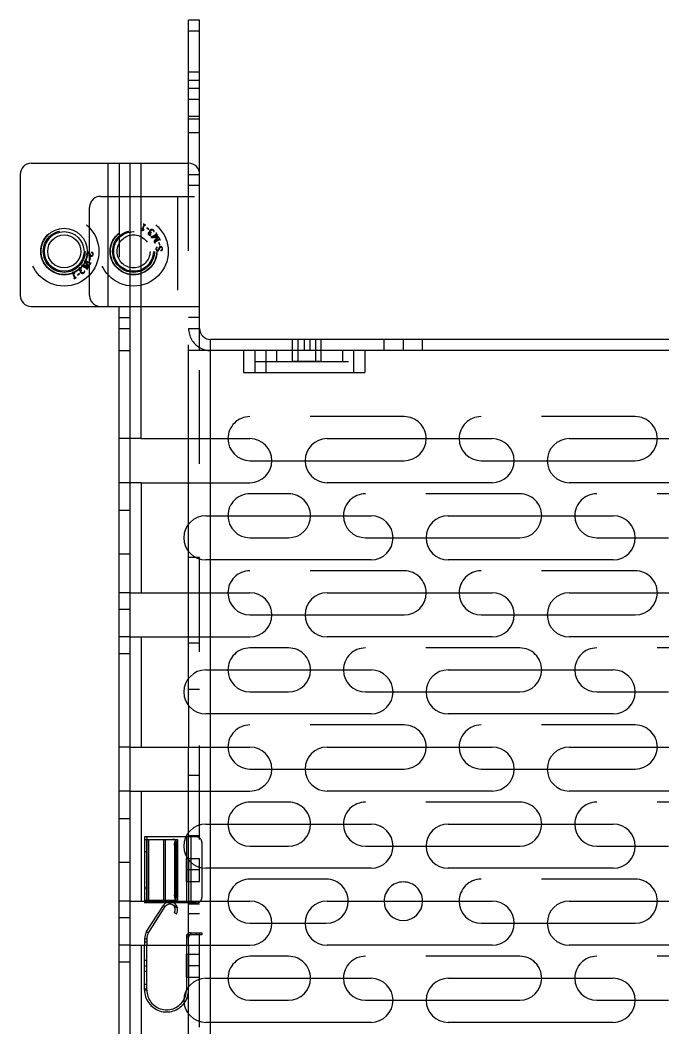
# Model space of a CAD drawing. Header units: millimetres. Extents: x 0 to 8948, y -1340 to 1100.
# Drawn here: x 5218.8 to 5277.2, y 637.1 to 728.6 of the extents above; entities that cross this region are included whole.
import ezdxf

# ---------------------------------------------------------------- set-up
doc = ezdxf.new("R2010")
doc.units = ezdxf.units.MM
doc.header["$LTSCALE"] = 85.25
doc.linetypes.add('HIDDEN', pattern=[0.2, 0.1, -0.1])
doc.layers.get('0').update_dxf_attribs({"linetype": 'CONTINUOUS'})
doc.layers.add('02___PRT_ALL_AXES', color=7, linetype='CONTINUOUS')
doc.layers.add('DEFAULT_2', color=8, linetype='HIDDEN')

msp = doc.modelspace()

# ---------------------------------------------------------------- linework, layer by layer
at = {"color": 7, "linetype": 'Continuous'}
for p, q in [((5234.134, 715.614), (5234.134, 728.614)), ((5235.134, 728.614), (5234.134, 728.614)), ((5235.134, 727.614), (5234.134, 727.614)), ((5227.834, 607.614), (5227.834, 702.614)), ((5227.834, 701.614), (5228.834, 701.614)), ((5227.834, 700.614), (5228.834, 700.614)), ((5236.134, 698.614), (5236.134, 699.614)), ((5227.834, 698.614), (5228.834, 698.614)), ((5250.134, 698.614), (5239.134, 698.614)), ((5234.134, 686.614), (5234.134, 690.614)), ((5236.134, 686.614), (5236.134, 690.614)), ((5239.705, 688.614), (5241.697, 688.614)), ((5244.714, 688.614), (5253.705, 688.614)), ((5260.705, 688.614), (5263.697, 688.614)), ((5266.714, 688.614), (5274.705, 688.614)), ((5236.134, 679.614), (5236.134, 683.614)), ((5234.134, 680.381), (5234.134, 682.847)), ((5239.705, 681.614), (5243.205, 681.614)), ((5250.205, 681.614), (5252.697, 681.614)), ((5255.714, 681.614), (5264.205, 681.614)), ((5271.205, 681.614), (5274.697, 681.614)), ((5234.134, 672.614), (5234.134, 676.614)), ((5236.134, 672.614), (5236.134, 676.614)), ((5239.705, 674.614), (5241.697, 674.614)), ((5244.714, 674.614), (5253.705, 674.614)), ((5260.705, 674.614), (5263.697, 674.614)), ((5266.714, 674.614), (5274.705, 674.614)), ((5236.134, 665.614), (5236.134, 669.614)), ((5234.134, 666.381), (5234.134, 668.847)), ((5239.705, 667.614), (5243.205, 667.614)), ((5250.205, 667.614), (5252.697, 667.614)), ((5255.714, 667.614), (5264.205, 667.614)), ((5271.205, 667.614), (5274.697, 667.614)), ((5234.134, 658.614), (5234.134, 662.614)), ((5236.134, 658.614), (5236.134, 662.614)), ((5239.705, 660.614), (5241.697, 660.614)), ((5244.714, 660.614), (5253.705, 660.614)), ((5260.705, 660.614), (5263.697, 660.614)), ((5266.714, 660.614), (5274.705, 660.614)), ((5236.134, 651.614), (5236.134, 655.614)), ((5234.134, 652.381), (5234.134, 654.847)), ((5239.705, 653.614), (5243.205, 653.614)), ((5250.205, 653.614), (5252.697, 653.614)), ((5255.714, 653.614), (5264.205, 653.614)), ((5271.205, 653.614), (5274.697, 653.614)), ((5230.492, 645.742), (5232.013, 648.123)), ((5231.845, 648.231), (5232.013, 648.123)), ((5232.704, 648.276), (5233.117, 648.012)), ((5234.134, 644.614), (5234.134, 648.614)), ((5236.134, 644.614), (5236.134, 648.614)), ((5232.856, 647.585), (5233.024, 647.477)), ((5239.705, 646.614), (5241.697, 646.614)), ((5244.714, 646.614), (5246.634, 646.614)), ((5260.705, 646.614), (5263.697, 646.614)), ((5266.714, 646.614), (5274.705, 646.614)), ((5230.134, 645.204), (5230.334, 645.204)), ((5230.323, 645.85), (5230.492, 645.742)), ((5230.334, 645.204), (5230.334, 644.614)), ((5233.934, 645.354), (5233.934, 644.614)), ((5234.134, 645.354), (5233.934, 645.354)), ((5236.134, 637.614), (5236.134, 641.614)), ((5234.134, 640.554), (5233.945, 640.554)), ((5234.134, 638.381), (5234.134, 640.847)), ((5239.705, 639.614), (5243.205, 639.614)), ((5250.205, 639.614), (5252.697, 639.614)), ((5255.714, 639.614), (5264.205, 639.614)), ((5271.205, 639.614), (5274.697, 639.614))]:
    msp.add_line(p, q, dxfattribs=at)
at = {"color": 3, "linetype": 'Continuous'}
for p, q in [((5235.134, 698.614), (5235.134, 728.614)), ((5219.834, 715.614), (5234.134, 715.614)), ((5226.834, 702.614), (5226.834, 715.614)), ((5228.834, 474.614), (5228.834, 715.614)), ((5229.834, 690.614), (5229.834, 715.614)), ((5218.834, 714.614), (5218.834, 703.614)), ((5219.834, 702.614), (5228.834, 702.614)), ((5301.134, 699.614), (5236.134, 699.614)), ((5239.134, 698.614), (5235.134, 698.614)), ((5239.134, 698.614), (5239.134, 696.614)), ((5240.134, 698.614), (5240.134, 696.614)), ((5249.134, 696.614), (5249.134, 698.614)), ((5250.134, 698.614), (5250.134, 696.614)), ((5301.134, 698.614), (5250.134, 698.614)), ((5239.134, 696.614), (5250.134, 696.614)), ((5229.834, 690.614), (5228.834, 690.614)), ((5246.705, 690.614), (5261.705, 690.614)), ((5268.705, 690.614), (5283.705, 690.614)), ((5229.834, 686.614), (5228.834, 686.614)), ((5229.834, 686.614), (5229.834, 676.614)), ((5261.705, 686.614), (5246.705, 686.614)), ((5283.705, 686.614), (5268.705, 686.614)), ((5235.705, 683.614), (5250.705, 683.614)), ((5257.705, 683.614), (5272.705, 683.614)), ((5250.705, 679.614), (5235.705, 679.614)), ((5272.705, 679.614), (5257.705, 679.614)), ((5228.834, 676.614), (5239.705, 676.614)), ((5246.705, 676.614), (5261.705, 676.614)), ((5268.705, 676.614), (5283.705, 676.614)), ((5228.834, 672.614), (5239.705, 672.614)), ((5229.834, 672.614), (5229.834, 662.614)), ((5261.705, 672.614), (5246.705, 672.614)), ((5283.705, 672.614), (5268.705, 672.614)), ((5235.705, 669.614), (5250.705, 669.614)), ((5257.705, 669.614), (5272.705, 669.614)), ((5250.705, 665.614), (5235.705, 665.614)), ((5272.705, 665.614), (5257.705, 665.614)), ((5228.834, 662.614), (5239.705, 662.614)), ((5246.705, 662.614), (5261.705, 662.614)), ((5268.705, 662.614), (5283.705, 662.614)), ((5228.834, 658.614), (5239.705, 658.614)), ((5229.834, 658.614), (5229.834, 648.614)), ((5261.705, 658.614), (5246.705, 658.614)), ((5283.705, 658.614), (5268.705, 658.614)), ((5235.705, 655.614), (5250.705, 655.614)), ((5257.705, 655.614), (5272.705, 655.614)), ((5234.134, 654.454), (5233.895, 654.454)), ((5250.705, 651.614), (5235.705, 651.614)), ((5272.705, 651.614), (5257.705, 651.614)), ((5228.834, 648.614), (5239.705, 648.614)), ((5230.134, 648.614), (5230.134, 648.454)), ((5234.134, 648.454), (5230.134, 648.454)), ((5230.323, 645.85), (5231.845, 648.231)), ((5246.705, 648.614), (5261.705, 648.614)), ((5268.705, 648.614), (5283.705, 648.614)), ((5230.134, 645.204), (5230.134, 644.614)), ((5228.834, 644.614), (5239.705, 644.614)), ((5229.834, 644.614), (5229.834, 634.614)), ((5261.705, 644.614), (5246.705, 644.614)), ((5283.705, 644.614), (5268.705, 644.614)), ((5235.705, 641.614), (5250.705, 641.614)), ((5257.705, 641.614), (5272.705, 641.614)), ((5250.705, 637.614), (5235.705, 637.614)), ((5272.705, 637.614), (5257.705, 637.614))]:
    msp.add_line(p, q, dxfattribs=at)
at = {"color": 7, "linetype": 'Continuous'}
for radius in [1.8, 1.5]:
    msp.add_circle((5222.834, 707.614), radius, dxfattribs=at)
at = {"color": 3, "linetype": 'Continuous'}
for centre, radius, start, end in [((5219.834, 714.614), 1, 90, 180), ((5234.134, 714.614), 1, 0, 90), ((5219.834, 703.614), 1, 180, 270), ((5236.134, 700.614), 1, 180, 270), ((5246.705, 688.614), 2, 90, 270), ((5261.705, 688.614), 2, 270, 90), ((5268.705, 688.614), 2, 90, 270), ((5235.705, 681.614), 2, 90, 270), ((5250.705, 681.614), 2, 270, 90), ((5257.705, 681.614), 2, 90, 270), ((5272.705, 681.614), 2, 270, 90), ((5239.705, 674.614), 2, 270, 90), ((5246.705, 674.614), 2, 90, 270), ((5261.705, 674.614), 2, 270, 90), ((5268.705, 674.614), 2, 90, 270), ((5235.705, 667.614), 2, 90, 270), ((5250.705, 667.614), 2, 270, 90), ((5257.705, 667.614), 2, 90, 270), ((5272.705, 667.614), 2, 270, 90), ((5239.705, 660.614), 2, 270, 90), ((5246.705, 660.614), 2, 90, 270), ((5261.705, 660.614), 2, 270, 90), ((5268.705, 660.614), 2, 90, 270), ((5235.705, 653.614), 2, 90, 270), ((5250.705, 653.614), 2, 270, 90), ((5257.705, 653.614), 2, 90, 270), ((5272.705, 653.614), 2, 270, 90), ((5232.434, 647.854), 0.7, 120.5615, 147.42764), ((5232.434, 647.854), 0.7, 327.42764, 59.19563), ((5239.705, 646.614), 2, 270, 90), ((5246.705, 646.614), 2, 90, 270), ((5261.705, 646.614), 2, 270, 90), ((5268.705, 646.614), 2, 90, 270), ((5231.334, 645.204), 1.2, 147.42764, 180), ((5235.705, 639.614), 2, 90, 270), ((5250.705, 639.614), 2, 270, 90), ((5257.705, 639.614), 2, 90, 270), ((5272.705, 639.614), 2, 270, 90), ((5232.134, 640.554), 2, 323.04864, 0)]:
    msp.add_arc(centre, radius, start, end, dxfattribs=at)
at = {"color": 7, "linetype": 'Continuous'}
for centre, radius, start, end in [((5236.134, 700.614), 2, 240, 270), ((5239.705, 690.614), 2, 180, 270), ((5253.705, 690.614), 2, 270, 0), ((5260.705, 690.614), 2, 180, 270), ((5274.705, 690.614), 2, 270, 0), ((5239.705, 683.614), 2, 180, 270), ((5243.205, 683.614), 2, 270, 0), ((5250.205, 683.614), 2, 180, 270), ((5264.205, 683.614), 2, 270, 0), ((5271.205, 683.614), 2, 180, 270), ((5239.705, 676.614), 2, 180, 270), ((5253.705, 676.614), 2, 270, 0), ((5260.705, 676.614), 2, 180, 270), ((5274.705, 676.614), 2, 270, 0), ((5239.705, 669.614), 2, 180, 270), ((5243.205, 669.614), 2, 270, 0), ((5250.205, 669.614), 2, 180, 270), ((5264.205, 669.614), 2, 270, 0), ((5271.205, 669.614), 2, 180, 270), ((5239.705, 662.614), 2, 180, 270), ((5253.705, 662.614), 2, 270, 0), ((5260.705, 662.614), 2, 180, 270), ((5274.705, 662.614), 2, 270, 0), ((5239.705, 655.614), 2, 180, 270), ((5243.205, 655.614), 2, 270, 0), ((5250.205, 655.614), 2, 180, 270), ((5264.205, 655.614), 2, 270, 0), ((5271.205, 655.614), 2, 180, 270), ((5232.434, 647.854), 0.5, 327.42764, 147.42764), ((5239.705, 648.614), 2, 180, 270), ((5246.634, 648.614), 2, 270, 0), ((5260.705, 648.614), 2, 180, 270), ((5274.705, 648.614), 2, 270, 0), ((5231.334, 645.204), 1, 147.42764, 180), ((5234.334, 645.354), 0.4, 120.35556, 180), ((5239.705, 641.614), 2, 180, 270), ((5243.205, 641.614), 2, 270, 0), ((5250.205, 641.614), 2, 180, 270), ((5264.205, 641.614), 2, 270, 0), ((5271.205, 641.614), 2, 180, 270), ((5232.134, 640.554), 1.8, 331.54007, 359.36156)]:
    msp.add_arc(centre, radius, start, end, dxfattribs=at)
at = {"layer": '02___PRT_ALL_AXES', "color": 8, "linetype": 'HIDDEN'}
for p, q in [((5234.134, 719.664), (5234.134, 723.164)), ((5234.134, 723.164), (5235.134, 723.164)), ((5235.134, 719.664), (5235.134, 723.164)), ((5235.134, 721.414), (5234.134, 721.414)), ((5234.134, 719.902), (5235.134, 719.902)), ((5234.134, 719.664), (5235.134, 719.664)), ((5234.134, 718.402), (5235.134, 718.402)), ((5243.584, 697.614), (5243.584, 699.614)), ((5246.184, 699.614), (5243.585, 699.614)), ((5244.084, 697.614), (5244.084, 699.614)), ((5244.634, 699.614), (5244.634, 698.614)), ((5245.134, 699.614), (5245.134, 698.614)), ((5245.684, 697.614), (5245.684, 699.614)), ((5246.184, 697.614), (5246.184, 699.614)), ((5251.884, 698.614), (5251.884, 699.614)), ((5255.384, 699.614), (5251.885, 699.614)), ((5253.634, 699.614), (5253.634, 698.614)), ((5255.384, 698.614), (5255.384, 699.614)), ((5246.184, 698.614), (5243.584, 698.614)), ((5255.384, 698.614), (5251.885, 698.614)), ((5246.184, 697.614), (5243.584, 697.614)), ((5228.834, 690.614), (5227.834, 690.614)), ((5228.834, 686.614), (5227.834, 686.614)), ((5227.834, 671.114), (5227.834, 684.114)), ((5227.834, 684.114), (5228.834, 684.114)), ((5228.834, 671.114), (5228.834, 684.114)), ((5228.834, 680.114), (5227.834, 680.114)), ((5228.834, 675.114), (5227.834, 675.114)), ((5227.834, 671.114), (5228.834, 671.114)), ((5227.834, 643.114), (5227.834, 656.114)), ((5227.834, 656.114), (5228.834, 656.114)), ((5228.834, 643.114), (5228.834, 656.114)), ((5233.934, 650.404), (5233.934, 652.504)), ((5233.934, 652.504), (5235.134, 652.504)), ((5234.134, 650.404), (5234.134, 652.504)), ((5235.134, 650.404), (5235.134, 652.504)), ((5228.834, 652.114), (5227.834, 652.114)), ((5235.134, 651.454), (5233.934, 651.454)), ((5233.934, 650.404), (5235.134, 650.404)), ((5228.834, 647.114), (5227.834, 647.114)), ((5233.934, 641.704), (5233.934, 643.804)), ((5233.934, 643.804), (5235.134, 643.804)), ((5234.134, 641.704), (5234.134, 643.804)), ((5235.134, 641.704), (5235.134, 643.804)), ((5227.834, 643.114), (5228.834, 643.114)), ((5235.134, 642.754), (5234.134, 642.754)), ((5233.934, 641.704), (5235.134, 641.704))]:
    msp.add_line(p, q, dxfattribs=at)
at = {"layer": '02___PRT_ALL_AXES', "color": 3, "linetype": 'Continuous'}
for p, q in [((5229.834, 690.614), (5239.705, 690.614)), ((5229.834, 686.614), (5239.705, 686.614))]:
    msp.add_line(p, q, dxfattribs=at)
msp.add_circle((5222.834, 707.614), 2.1, dxfattribs=at)
at = {"layer": '02___PRT_ALL_AXES', "color": 8, "linetype": 'HIDDEN'}
msp.add_circle((5229.134, 707.614), 2.1, dxfattribs=at)
at = {"layer": '02___PRT_ALL_AXES', "color": 3, "linetype": 'Continuous'}
msp.add_arc((5239.705, 688.614), 2, 270, 90, dxfattribs=at)
at = {"layer": '02___PRT_ALL_AXES', "color": 8, "linetype": 'HIDDEN'}
msp.add_arc((5253.634, 648.614), 1.75, 0, 180, dxfattribs=at)
at = {"layer": '02___PRT_ALL_AXES', "color": 7, "linetype": 'Continuous'}
msp.add_arc((5253.634, 648.614), 1.75, 180, 0, dxfattribs=at)
at = {"layer": 'DEFAULT_2', "color": 8, "linetype": 'HIDDEN'}
for p, q in [((5235.134, 723.902), (5234.134, 723.902)), ((5235.134, 722.402), (5234.134, 722.402)), ((5227.834, 715.614), (5227.834, 702.614)), ((5234.134, 690.614), (5234.134, 715.614)), ((5234.134, 714.614), (5235.134, 714.614)), ((5235.134, 713.614), (5234.134, 713.614)), ((5226.134, 712.614), (5235.134, 712.614)), ((5233.134, 712.614), (5233.134, 702.614)), ((5225.134, 703.614), (5225.134, 711.614)), ((5230.025, 710.09), (5230.019, 710.076)), ((5230.019, 710.076), (5230.055, 710.054)), ((5230.071, 710.008), (5229.87, 709.526)), ((5229.87, 709.526), (5229.898, 709.514)), ((5229.954, 709.57), (5230.126, 709.985)), ((5230.081, 709.593), (5229.954, 709.57)), ((5230.086, 709.572), (5230.081, 709.593)), ((5230.169, 710.005), (5230.216, 709.995)), ((5230.216, 709.995), (5230.221, 710.008)), ((5230.353, 709.761), (5230.333, 709.728)), ((5230.333, 709.728), (5230.515, 709.614)), ((5230.536, 709.647), (5230.353, 709.761)), ((5230.515, 709.614), (5230.536, 709.647)), ((5230.699, 709.127), (5230.693, 709.145)), ((5230.746, 709.304), (5230.751, 709.323)), ((5231.177, 709.158), (5230.824, 708.945)), ((5230.981, 709.414), (5230.999, 709.42)), ((5231.193, 709.289), (5231.181, 709.281)), ((5231.181, 709.281), (5231.207, 709.207)), ((5230.715, 709), (5230.702, 708.992)), ((5230.754, 708.957), (5230.715, 709)), ((5230.791, 708.846), (5231.272, 708.921)), ((5230.855, 708.883), (5231.219, 709.102)), ((5231.392, 708.968), (5230.855, 708.883)), ((5231.272, 708.921), (5230.99, 708.515)), ((5231.052, 708.481), (5231.392, 708.968)), ((5231.454, 708.723), (5231.052, 708.481)), ((5231.056, 708.453), (5231.467, 708.7)), ((5231.09, 708.377), (5231.056, 708.453)), ((5231.078, 708.369), (5231.09, 708.377)), ((5231.278, 709.1), (5231.315, 709.059)), ((5231.315, 709.059), (5231.327, 709.066)), ((5231.469, 708.416), (5231.432, 708.405)), ((5231.432, 708.405), (5231.494, 708.198)), ((5231.456, 708.854), (5231.443, 708.846)), ((5231.443, 708.846), (5231.478, 708.77)), ((5231.532, 708.21), (5231.469, 708.416)), ((5231.531, 708.683), (5231.565, 708.644)), ((5231.565, 708.644), (5231.577, 708.652)), ((5225.3, 707.523), (5225.299, 707.51)), ((5225.436, 707.518), (5225.3, 707.523)), ((5231.299, 707.984), (5231.195, 707.977)), ((5231.299, 707.984), (5231.3, 707.973)), ((5231.494, 708.198), (5231.532, 708.21)), ((5231.6, 707.706), (5231.599, 707.718)), ((5231.6, 707.706), (5231.736, 707.71)), ((5224.972, 706.307), (5224.491, 706.383)), ((5224.69, 706.713), (5224.972, 706.307)), ((5225.092, 706.26), (5224.752, 706.748)), ((5224.752, 706.748), (5225.154, 706.505)), ((5224.756, 706.776), (5224.79, 706.852)), ((5225.167, 706.528), (5224.756, 706.776)), ((5224.79, 706.852), (5224.778, 706.859)), ((5224.895, 707.251), (5224.999, 707.244)), ((5224.999, 707.244), (5225, 707.256)), ((5225.194, 707.03), (5225.132, 706.824)), ((5225.132, 706.824), (5225.169, 706.812)), ((5225.178, 706.459), (5225.143, 706.382)), ((5225.143, 706.382), (5225.156, 706.375)), ((5225.169, 706.812), (5225.232, 707.018)), ((5225.232, 707.018), (5225.194, 707.03)), ((5225.265, 706.584), (5225.231, 706.546)), ((5225.277, 706.576), (5225.265, 706.584)), ((5223.598, 705.714), (5223.57, 705.703)), ((5223.57, 705.703), (5223.771, 705.221)), ((5223.826, 705.244), (5223.654, 705.658)), ((5223.654, 705.658), (5223.781, 705.635)), ((5223.781, 705.635), (5223.786, 705.656)), ((5224.215, 705.614), (5224.033, 705.5)), ((5224.033, 705.5), (5224.053, 705.467)), ((5224.053, 705.467), (5224.236, 705.581)), ((5224.236, 705.581), (5224.215, 705.614)), ((5224.393, 706.083), (5224.399, 706.101)), ((5224.402, 706.236), (5224.415, 706.229)), ((5224.415, 706.229), (5224.454, 706.271)), ((5224.451, 705.905), (5224.446, 705.925)), ((5224.524, 706.283), (5224.877, 706.07)), ((5224.919, 706.127), (5224.555, 706.346)), ((5224.555, 706.346), (5225.092, 706.26)), ((5224.699, 705.808), (5224.681, 705.815)), ((5224.907, 706.021), (5224.881, 705.947)), ((5224.881, 705.947), (5224.893, 705.939)), ((5225.015, 706.17), (5224.978, 706.129)), ((5225.027, 706.162), (5225.015, 706.17)), ((5223.755, 705.175), (5223.719, 705.152)), ((5223.719, 705.152), (5223.725, 705.139)), ((5223.916, 705.234), (5223.869, 705.223)), ((5223.921, 705.22), (5223.916, 705.234)), ((5228.834, 702.614), (5235.134, 702.614)), ((5235.134, 701.614), (5234.134, 701.614)), ((5234.134, 700.614), (5235.134, 700.614)), ((5235.134, 698.614), (5234.134, 698.614)), ((5235.134, 534.864), (5235.134, 698.614)), ((5236.134, 690.614), (5236.134, 698.614)), ((5241.134, 698.614), (5241.134, 696.614)), ((5242.134, 697.614), (5242.134, 698.614)), ((5248.134, 697.614), (5248.134, 698.614)), ((5240.134, 697.614), (5249.134, 697.614)), ((5253.705, 692.614), (5239.705, 692.614)), ((5274.705, 692.614), (5260.705, 692.614)), ((5241.697, 688.614), (5244.714, 688.614)), ((5263.697, 688.614), (5266.714, 688.614)), ((5228.834, 686.614), (5227.834, 686.614)), ((5234.134, 682.847), (5234.134, 686.614)), ((5236.134, 683.614), (5236.134, 686.614)), ((5243.205, 685.614), (5239.705, 685.614)), ((5264.205, 685.614), (5250.205, 685.614)), ((5285.205, 685.614), (5271.205, 685.614)), ((5252.697, 681.614), (5255.714, 681.614)), ((5274.697, 681.614), (5277.714, 681.614)), ((5234.134, 676.614), (5234.134, 680.381)), ((5235.134, 679.834), (5234.134, 679.834)), ((5236.134, 676.614), (5236.134, 679.614)), ((5253.705, 678.614), (5239.705, 678.614)), ((5274.705, 678.614), (5260.705, 678.614)), ((5228.834, 676.614), (5227.834, 676.614)), ((5241.697, 674.614), (5244.714, 674.614)), ((5263.697, 674.614), (5266.714, 674.614)), ((5228.834, 672.614), (5227.834, 672.614)), ((5234.134, 668.847), (5234.134, 672.614)), ((5236.134, 669.614), (5236.134, 672.614)), ((5235.134, 672.034), (5234.134, 672.034)), ((5243.205, 671.614), (5239.705, 671.614)), ((5264.205, 671.614), (5250.205, 671.614)), ((5285.205, 671.614), (5271.205, 671.614)), ((5235.134, 667.834), (5234.134, 667.834)), ((5252.697, 667.614), (5255.714, 667.614)), ((5274.697, 667.614), (5277.714, 667.614)), ((5234.134, 666.381), (5234.134, 662.614)), ((5236.134, 662.614), (5236.134, 665.614)), ((5253.705, 664.614), (5239.705, 664.614)), ((5274.705, 664.614), (5260.705, 664.614)), ((5228.834, 662.614), (5227.834, 662.614)), ((5235.134, 660.034), (5234.134, 660.034)), ((5241.697, 660.614), (5244.714, 660.614)), ((5263.697, 660.614), (5266.714, 660.614)), ((5228.834, 658.614), (5227.834, 658.614)), ((5234.134, 654.847), (5234.134, 658.614)), ((5236.134, 655.614), (5236.134, 658.614)), ((5243.205, 657.614), (5239.705, 657.614)), ((5264.205, 657.614), (5250.205, 657.614)), ((5285.205, 657.614), (5271.205, 657.614)), ((5230.134, 654.454), (5230.134, 648.614)), ((5233.895, 654.454), (5230.134, 654.454)), ((5230.334, 654.454), (5230.334, 648.454)), ((5233.934, 654.454), (5233.934, 648.454)), ((5235.134, 654.554), (5234.134, 654.554)), ((5234.834, 654.454), (5234.134, 654.454)), ((5234.334, 654.454), (5234.334, 648.454)), ((5230.134, 654.204), (5233.117, 654.204)), ((5230.323, 654.204), (5230.323, 648.704)), ((5230.492, 654.204), (5230.492, 648.704)), ((5231.845, 654.204), (5231.845, 648.704)), ((5232.013, 654.204), (5232.013, 648.704)), ((5232.856, 653.704), (5232.856, 649.204)), ((5232.856, 653.704), (5233.024, 653.704)), ((5232.934, 654.146), (5232.934, 648.763)), ((5233.024, 653.704), (5233.024, 649.204)), ((5233.134, 654.187), (5233.134, 648.721)), ((5235.334, 653.954), (5235.334, 648.954)), ((5252.697, 653.614), (5255.714, 653.614)), ((5274.697, 653.614), (5277.714, 653.614)), ((5230.334, 653.104), (5230.134, 653.104)), ((5234.134, 652.381), (5234.134, 648.614)), ((5236.134, 648.614), (5236.134, 651.614)), ((5246.634, 650.614), (5239.705, 650.614)), ((5274.705, 650.614), (5260.705, 650.614)), ((5230.334, 649.804), (5230.134, 649.804)), ((5232.856, 649.204), (5233.024, 649.204)), ((5228.834, 648.614), (5227.834, 648.614)), ((5230.134, 648.704), (5233.117, 648.704)), ((5234.834, 648.454), (5234.134, 648.454)), ((5235.134, 648.354), (5234.134, 648.354)), ((5235.134, 647.454), (5234.134, 647.454)), ((5241.697, 646.614), (5244.714, 646.614)), ((5263.697, 646.614), (5266.714, 646.614)), ((5234.334, 645.554), (5234.134, 645.554)), ((5234.334, 645.554), (5234.334, 645.754)), ((5234.334, 645.754), (5235.334, 645.754)), ((5235.334, 645.554), (5234.334, 645.554)), ((5234.834, 645.754), (5234.834, 645.554)), ((5235.334, 645.754), (5235.334, 645.554)), ((5228.834, 644.614), (5227.834, 644.614)), ((5230.334, 644.904), (5230.134, 644.904)), ((5230.134, 640.554), (5230.134, 644.614)), ((5230.334, 640.554), (5230.334, 644.614)), ((5233.934, 644.614), (5233.934, 640.554)), ((5234.134, 644.614), (5234.134, 640.847)), ((5236.134, 641.614), (5236.134, 644.614)), ((5230.134, 643.254), (5230.334, 643.254)), ((5243.205, 643.614), (5239.705, 643.614)), ((5264.205, 643.614), (5250.205, 643.614)), ((5285.205, 643.614), (5271.205, 643.614)), ((5230.134, 642.754), (5230.334, 642.754)), ((5230.134, 642.254), (5230.334, 642.254)), ((5230.334, 641.054), (5230.134, 641.054)), ((5230.334, 640.621), (5230.134, 640.621)), ((5230.334, 640.604), (5230.134, 640.604)), ((5230.134, 640.554), (5230.334, 640.554)), ((5233.945, 640.554), (5233.934, 640.554)), ((5252.697, 639.614), (5255.714, 639.614)), ((5274.697, 639.614), (5277.714, 639.614)), ((5234.134, 634.614), (5234.134, 638.381)), ((5236.134, 634.614), (5236.134, 637.614))]:
    msp.add_line(p, q, dxfattribs=at)
for centre, radius in [((5222.834, 707.614), 3.15), ((5229.134, 707.614), 3.15), ((5222.834, 707.614), 2.125), ((5222.834, 707.614), 1.9), ((5229.134, 707.614), 2.125), ((5229.134, 707.614), 1.9), ((5229.134, 707.614), 1.8), ((5229.134, 707.614), 1.5)]:
    msp.add_circle(centre, radius, dxfattribs=at)
for centre, radius, start, end in [((5226.134, 711.614), 1, 90, 180), ((5229.516, 708.181), 1.438, 27.53662, 31.08982), ((5223.216, 707.047), 1.438, 328.91018, 332.46337), ((5226.134, 703.614), 1, 180, 270), ((5236.134, 700.614), 2, 180, 240), ((5239.705, 690.614), 2, 90, 180), ((5253.705, 690.614), 2, 0, 90), ((5260.705, 690.614), 2, 90, 180), ((5274.705, 690.614), 2, 0, 90), ((5239.705, 683.614), 2, 90, 180), ((5243.205, 683.614), 2, 0, 90), ((5250.205, 683.614), 2, 90, 180), ((5264.205, 683.614), 2, 0, 90), ((5271.205, 683.614), 2, 90, 180), ((5239.705, 676.614), 2, 90, 180), ((5253.705, 676.614), 2, 0, 90), ((5260.705, 676.614), 2, 90, 180), ((5274.705, 676.614), 2, 0, 90), ((5239.705, 669.614), 2, 90, 180), ((5243.205, 669.614), 2, 0, 90), ((5250.205, 669.614), 2, 90, 180), ((5264.205, 669.614), 2, 0, 90), ((5271.205, 669.614), 2, 90, 180), ((5239.705, 662.614), 2, 90, 180), ((5253.705, 662.614), 2, 0, 90), ((5260.705, 662.614), 2, 90, 180), ((5274.705, 662.614), 2, 0, 90), ((5239.705, 655.614), 2, 90, 180), ((5243.205, 655.614), 2, 0, 90), ((5250.205, 655.614), 2, 90, 180), ((5264.205, 655.614), 2, 0, 90), ((5271.205, 655.614), 2, 90, 180), ((5234.834, 653.954), 0.5, 0, 90), ((5239.705, 648.614), 2, 90, 180), ((5246.634, 648.614), 2, 0, 90), ((5260.705, 648.614), 2, 90, 180), ((5274.705, 648.614), 2, 0, 90), ((5234.834, 648.954), 0.5, 270, 0), ((5232.434, 647.854), 0.7, 59.19563, 120.5615), ((5234.334, 645.354), 0.4, 90, 120.35556), ((5234.334, 645.354), 0.2, 90, 180), ((5239.705, 641.614), 2, 90, 180), ((5243.205, 641.614), 2, 0, 90), ((5250.205, 641.614), 2, 90, 180), ((5264.205, 641.614), 2, 0, 90), ((5271.205, 641.614), 2, 90, 180), ((5232.134, 640.554), 2, 180, 323.04864), ((5232.134, 640.554), 1.8, 180, 331.54007), ((5232.134, 640.554), 1.8, 359.36156, 0)]:
    msp.add_arc(centre, radius, start, end, dxfattribs=at)
for points in [[(5230.122, 710.046), (5230.086, 710.061), (5230.054, 710.076), (5230.025, 710.09)], [(5230.055, 710.054), (5230.074, 710.042), (5230.079, 710.027), (5230.071, 710.008)], [(5230.221, 710.008), (5230.192, 710.018), (5230.159, 710.031), (5230.122, 710.046)], [(5229.898, 709.514), (5229.974, 709.544), (5230.037, 709.563), (5230.086, 709.572)], [(5230.126, 709.985), (5230.134, 710.003), (5230.148, 710.01), (5230.169, 710.005)], [(5230.473, 709.291), (5230.457, 709.273), (5230.452, 709.25), (5230.456, 709.22)], [(5230.456, 709.22), (5230.46, 709.19), (5230.474, 709.163), (5230.499, 709.141)], [(5230.536, 709.324), (5230.51, 709.32), (5230.489, 709.308), (5230.473, 709.291)], [(5230.499, 709.141), (5230.528, 709.115), (5230.558, 709.103), (5230.59, 709.101)], [(5230.516, 709.219), (5230.514, 709.241), (5230.521, 709.262), (5230.537, 709.28)], [(5230.547, 709.161), (5230.528, 709.177), (5230.518, 709.197), (5230.516, 709.219)], [(5230.638, 709.326), (5230.596, 709.33), (5230.563, 709.329), (5230.536, 709.324)], [(5230.537, 709.28), (5230.56, 709.306), (5230.613, 709.314), (5230.695, 709.306)], [(5230.613, 709.131), (5230.587, 709.135), (5230.565, 709.144), (5230.547, 709.161)], [(5230.631, 709.536), (5230.6, 709.503), (5230.585, 709.466), (5230.586, 709.427)], [(5230.586, 709.427), (5230.586, 709.387), (5230.604, 709.353), (5230.638, 709.326)], [(5230.59, 709.101), (5230.622, 709.099), (5230.658, 709.108), (5230.699, 709.127)], [(5230.693, 709.145), (5230.666, 709.133), (5230.639, 709.127), (5230.613, 709.131)], [(5230.777, 709.605), (5230.719, 709.603), (5230.67, 709.58), (5230.631, 709.536)], [(5230.679, 709.346), (5230.657, 709.366), (5230.648, 709.391), (5230.651, 709.423)], [(5230.651, 709.423), (5230.654, 709.454), (5230.668, 709.485), (5230.693, 709.513)], [(5230.751, 709.323), (5230.72, 709.324), (5230.695, 709.331), (5230.679, 709.346)], [(5230.693, 709.513), (5230.724, 709.548), (5230.761, 709.567), (5230.803, 709.572)], [(5230.695, 709.306), (5230.713, 709.304), (5230.73, 709.303), (5230.746, 709.304)], [(5230.937, 709.543), (5230.889, 709.586), (5230.836, 709.607), (5230.777, 709.605)], [(5230.803, 709.572), (5230.846, 709.577), (5230.881, 709.567), (5230.908, 709.542)], [(5230.908, 709.542), (5230.925, 709.527), (5230.938, 709.498), (5230.946, 709.456)], [(5230.998, 709.468), (5230.988, 709.49), (5230.968, 709.515), (5230.937, 709.543)], [(5230.946, 709.456), (5230.949, 709.439), (5230.954, 709.427), (5230.962, 709.42)], [(5230.962, 709.42), (5230.967, 709.415), (5230.974, 709.413), (5230.981, 709.414)], [(5230.999, 709.42), (5231.008, 709.43), (5231.007, 709.446), (5230.998, 709.468)], [(5231.208, 709.182), (5231.204, 709.176), (5231.194, 709.168), (5231.177, 709.158)], [(5231.258, 709.176), (5231.243, 709.2), (5231.222, 709.238), (5231.193, 709.289)], [(5231.207, 709.207), (5231.212, 709.197), (5231.211, 709.188), (5231.208, 709.182)], [(5231.327, 709.066), (5231.301, 709.107), (5231.278, 709.143), (5231.258, 709.176)], [(5230.702, 708.992), (5230.717, 708.971), (5230.732, 708.948), (5230.747, 708.923)], [(5230.787, 708.934), (5230.777, 708.936), (5230.767, 708.944), (5230.754, 708.957)], [(5230.824, 708.945), (5230.809, 708.936), (5230.797, 708.932), (5230.787, 708.934)], [(5230.99, 708.515), (5230.999, 708.503), (5231.014, 708.48), (5231.035, 708.445)], [(5231.035, 708.445), (5231.06, 708.404), (5231.074, 708.379), (5231.078, 708.369)], [(5231.219, 709.102), (5231.235, 709.111), (5231.246, 709.116), (5231.252, 709.116)], [(5231.252, 709.116), (5231.26, 709.115), (5231.268, 709.11), (5231.278, 709.1)], [(5231.478, 708.77), (5231.486, 708.753), (5231.479, 708.738), (5231.454, 708.723)], [(5231.514, 708.752), (5231.492, 708.788), (5231.473, 708.822), (5231.456, 708.854)], [(5231.467, 708.7), (5231.48, 708.708), (5231.49, 708.711), (5231.497, 708.71)], [(5231.497, 708.71), (5231.504, 708.709), (5231.516, 708.7), (5231.531, 708.683)], [(5231.577, 708.652), (5231.551, 708.691), (5231.53, 708.725), (5231.514, 708.752)], [(5224.87, 707.387), (5224.864, 707.334), (5224.873, 707.289), (5224.895, 707.251)], [(5224.925, 707.512), (5224.894, 707.482), (5224.875, 707.44), (5224.87, 707.387)], [(5225, 707.256), (5224.923, 707.282), (5224.888, 707.33), (5224.896, 707.399)], [(5224.896, 707.399), (5224.899, 707.431), (5224.912, 707.458), (5224.933, 707.478)], [(5225.036, 707.55), (5224.994, 707.554), (5224.957, 707.542), (5224.925, 707.512)], [(5224.933, 707.478), (5224.954, 707.498), (5224.977, 707.506), (5225.002, 707.503)], [(5225.002, 707.503), (5225.022, 707.501), (5225.04, 707.491), (5225.054, 707.471)], [(5225.124, 707.504), (5225.1, 707.531), (5225.07, 707.546), (5225.036, 707.55)], [(5225.054, 707.471), (5225.069, 707.451), (5225.088, 707.412), (5225.111, 707.353)], [(5225.111, 707.353), (5225.135, 707.292), (5225.156, 707.248), (5225.176, 707.221)], [(5225.198, 707.363), (5225.172, 707.429), (5225.148, 707.476), (5225.124, 707.504)], [(5225.25, 707.259), (5225.234, 707.281), (5225.217, 707.315), (5225.198, 707.363)], [(5225.299, 707.51), (5225.343, 707.5), (5225.378, 707.478), (5225.403, 707.444)], [(5225.435, 707.337), (5225.431, 707.302), (5225.418, 707.273), (5225.394, 707.251)], [(5225.399, 707.211), (5225.434, 707.243), (5225.454, 707.29), (5225.461, 707.353)], [(5225.403, 707.444), (5225.429, 707.41), (5225.439, 707.375), (5225.435, 707.337)], [(5225.461, 707.353), (5225.468, 707.412), (5225.459, 707.467), (5225.436, 707.518)], [(5231.195, 707.977), (5231.173, 707.94), (5231.164, 707.894), (5231.17, 707.842)], [(5231.17, 707.842), (5231.175, 707.788), (5231.194, 707.746), (5231.225, 707.717)], [(5231.196, 707.83), (5231.188, 707.898), (5231.223, 707.946), (5231.299, 707.972)], [(5231.233, 707.751), (5231.212, 707.77), (5231.199, 707.797), (5231.196, 707.83)], [(5231.225, 707.717), (5231.257, 707.686), (5231.294, 707.674), (5231.336, 707.678)], [(5231.302, 707.725), (5231.277, 707.722), (5231.254, 707.731), (5231.233, 707.751)], [(5231.354, 707.757), (5231.34, 707.737), (5231.322, 707.727), (5231.302, 707.725)], [(5231.336, 707.678), (5231.37, 707.682), (5231.4, 707.697), (5231.424, 707.725)], [(5231.411, 707.876), (5231.388, 707.817), (5231.369, 707.777), (5231.354, 707.757)], [(5231.476, 708.008), (5231.456, 707.98), (5231.435, 707.936), (5231.411, 707.876)], [(5231.424, 707.725), (5231.448, 707.753), (5231.472, 707.799), (5231.498, 707.866)], [(5231.571, 708.057), (5231.527, 708.053), (5231.495, 708.036), (5231.476, 708.008)], [(5231.498, 707.866), (5231.517, 707.914), (5231.534, 707.947), (5231.55, 707.969)], [(5231.55, 707.969), (5231.566, 707.991), (5231.587, 708.003), (5231.614, 708.006)], [(5231.699, 708.017), (5231.665, 708.049), (5231.621, 708.063), (5231.571, 708.057)], [(5231.703, 707.785), (5231.678, 707.751), (5231.643, 707.729), (5231.599, 707.718)], [(5231.614, 708.006), (5231.643, 708.009), (5231.67, 708), (5231.694, 707.978)], [(5231.694, 707.978), (5231.718, 707.955), (5231.731, 707.927), (5231.735, 707.891)], [(5231.761, 707.875), (5231.754, 707.938), (5231.734, 707.985), (5231.699, 708.017)], [(5231.735, 707.891), (5231.739, 707.853), (5231.729, 707.818), (5231.703, 707.785)], [(5231.736, 707.71), (5231.759, 707.761), (5231.768, 707.816), (5231.761, 707.875)], [(5224.735, 706.783), (5224.714, 706.749), (5224.699, 706.725), (5224.69, 706.713)], [(5224.778, 706.859), (5224.774, 706.85), (5224.76, 706.824), (5224.735, 706.783)], [(5225.154, 706.505), (5225.179, 706.49), (5225.186, 706.475), (5225.178, 706.459)], [(5225.156, 706.375), (5225.173, 706.407), (5225.192, 706.441), (5225.214, 706.477)], [(5225.197, 706.518), (5225.19, 706.517), (5225.18, 706.52), (5225.167, 706.528)], [(5225.176, 707.221), (5225.195, 707.193), (5225.227, 707.176), (5225.271, 707.171)], [(5225.231, 706.546), (5225.216, 706.529), (5225.204, 706.519), (5225.197, 706.518)], [(5225.214, 706.477), (5225.23, 706.503), (5225.251, 706.537), (5225.277, 706.576)], [(5225.314, 707.222), (5225.287, 707.225), (5225.266, 707.237), (5225.25, 707.259)], [(5225.271, 707.171), (5225.321, 707.166), (5225.365, 707.179), (5225.399, 707.211)], [(5225.394, 707.251), (5225.37, 707.229), (5225.343, 707.219), (5225.314, 707.222)], [(5223.786, 705.656), (5223.737, 705.665), (5223.674, 705.685), (5223.598, 705.714)], [(5224.156, 706.009), (5224.152, 705.979), (5224.157, 705.955), (5224.173, 705.938)], [(5224.199, 706.088), (5224.174, 706.065), (5224.16, 706.039), (5224.156, 706.009)], [(5224.173, 705.938), (5224.189, 705.92), (5224.21, 705.909), (5224.236, 705.904)], [(5224.29, 706.128), (5224.258, 706.126), (5224.228, 706.113), (5224.199, 706.088)], [(5224.237, 705.948), (5224.221, 705.966), (5224.214, 705.987), (5224.216, 706.009)], [(5224.216, 706.009), (5224.218, 706.031), (5224.228, 706.051), (5224.247, 706.068)], [(5224.236, 705.904), (5224.263, 705.899), (5224.296, 705.898), (5224.338, 705.902)], [(5224.395, 705.922), (5224.313, 705.914), (5224.26, 705.922), (5224.237, 705.948)], [(5224.247, 706.068), (5224.265, 706.084), (5224.287, 706.093), (5224.313, 706.097)], [(5224.286, 705.802), (5224.285, 705.763), (5224.3, 705.726), (5224.331, 705.692)], [(5224.338, 705.902), (5224.304, 705.875), (5224.286, 705.842), (5224.286, 705.802)], [(5224.399, 706.101), (5224.358, 706.121), (5224.322, 706.13), (5224.29, 706.128)], [(5224.313, 706.097), (5224.339, 706.101), (5224.366, 706.096), (5224.393, 706.083)], [(5224.331, 705.692), (5224.37, 705.648), (5224.419, 705.625), (5224.477, 705.623)], [(5224.351, 705.806), (5224.348, 705.837), (5224.357, 705.863), (5224.379, 705.882)], [(5224.393, 705.715), (5224.368, 705.744), (5224.354, 705.774), (5224.351, 705.806)], [(5224.379, 705.882), (5224.395, 705.897), (5224.42, 705.904), (5224.451, 705.905)], [(5224.503, 705.656), (5224.461, 705.661), (5224.424, 705.681), (5224.393, 705.715)], [(5224.446, 705.925), (5224.43, 705.925), (5224.413, 705.924), (5224.395, 705.922)], [(5224.447, 706.305), (5224.432, 706.28), (5224.417, 706.257), (5224.402, 706.236)], [(5224.454, 706.271), (5224.467, 706.285), (5224.477, 706.292), (5224.487, 706.294)], [(5224.477, 705.623), (5224.536, 705.621), (5224.589, 705.642), (5224.637, 705.685)], [(5224.487, 706.294), (5224.497, 706.296), (5224.509, 706.292), (5224.524, 706.283)], [(5224.608, 705.686), (5224.581, 705.662), (5224.546, 705.651), (5224.503, 705.656)], [(5224.646, 705.772), (5224.638, 705.731), (5224.625, 705.702), (5224.608, 705.686)], [(5224.637, 705.685), (5224.668, 705.713), (5224.688, 705.738), (5224.698, 705.76)], [(5224.662, 705.808), (5224.654, 705.801), (5224.649, 705.789), (5224.646, 705.772)], [(5224.681, 705.815), (5224.674, 705.815), (5224.667, 705.813), (5224.662, 705.808)], [(5224.698, 705.76), (5224.707, 705.782), (5224.708, 705.798), (5224.699, 705.808)], [(5224.877, 706.07), (5224.894, 706.06), (5224.904, 706.053), (5224.908, 706.046)], [(5224.893, 705.939), (5224.922, 705.99), (5224.943, 706.028), (5224.958, 706.052)], [(5224.908, 706.046), (5224.911, 706.04), (5224.912, 706.031), (5224.907, 706.021)], [(5224.952, 706.113), (5224.946, 706.113), (5224.935, 706.117), (5224.919, 706.127)], [(5224.978, 706.129), (5224.968, 706.118), (5224.96, 706.113), (5224.952, 706.113)], [(5224.958, 706.052), (5224.978, 706.085), (5225.001, 706.121), (5225.027, 706.162)], [(5223.725, 705.139), (5223.754, 705.153), (5223.786, 705.167), (5223.822, 705.182)], [(5223.771, 705.221), (5223.779, 705.201), (5223.774, 705.187), (5223.755, 705.175)], [(5223.822, 705.182), (5223.859, 705.197), (5223.892, 705.21), (5223.921, 705.22)], [(5223.869, 705.223), (5223.848, 705.218), (5223.834, 705.225), (5223.826, 705.244)]]:
    msp.add_open_spline(points, degree=3, dxfattribs=at)
for points, knots in [([(5232.934, 654.147), (5232.935, 654.155), (5232.933, 654.169), (5232.921, 654.187), (5232.9, 654.196), (5232.86, 654.203), (5232.793, 654.204), (5232.736, 654.204), (5232.704, 654.204)], [0, 0, 0, 0, 0.085825, 0.158361, 0.239652, 0.343146, 0.626359, 1, 1, 1, 1]), ([(5232.856, 653.704), (5232.856, 653.75), (5232.863, 653.839), (5232.888, 653.962), (5232.915, 654.052), (5232.931, 654.111), (5232.934, 654.136), (5232.934, 654.147)], [0, 0, 0, 0, 0.304966, 0.591282, 0.833148, 0.927348, 1, 1, 1, 1]), ([(5233.134, 654.189), (5233.134, 654.181), (5233.129, 654.16), (5233.115, 654.124), (5233.096, 654.075), (5233.075, 654.016), (5233.055, 653.946), (5233.032, 653.842), (5233.024, 653.76), (5233.024, 653.704)], [0, 0, 0, 0, 0.048777, 0.126631, 0.232204, 0.360894, 0.50706, 0.665315, 1, 1, 1, 1]), ([(5233.117, 654.204), (5233.121, 654.204), (5233.132, 654.203), (5233.134, 654.193), (5233.134, 654.189)], [0, 0, 0, 0, 0.522737, 1, 1, 1, 1]), ([(5232.704, 648.704), (5232.736, 648.704), (5232.793, 648.704), (5232.86, 648.705), (5232.9, 648.712), (5232.921, 648.722), (5232.933, 648.74), (5232.935, 648.754), (5232.934, 648.761)], [0, 0, 0, 0, 0.373642, 0.656853, 0.760346, 0.841637, 0.914173, 1, 1, 1, 1]), ([(5232.934, 648.761), (5232.934, 648.772), (5232.931, 648.797), (5232.915, 648.857), (5232.888, 648.946), (5232.863, 649.069), (5232.856, 649.158), (5232.856, 649.204)], [0, 0, 0, 0, 0.072654, 0.166856, 0.40872, 0.695035, 1, 1, 1, 1]), ([(5233.024, 649.204), (5233.024, 649.148), (5233.032, 649.066), (5233.055, 648.962), (5233.075, 648.893), (5233.096, 648.833), (5233.115, 648.785), (5233.129, 648.748), (5233.134, 648.728), (5233.134, 648.72)], [0, 0, 0, 0, 0.334684, 0.492938, 0.639104, 0.767793, 0.873367, 0.951222, 1, 1, 1, 1]), ([(5233.134, 648.72), (5233.134, 648.715), (5233.132, 648.705), (5233.121, 648.704), (5233.117, 648.704)], [0, 0, 0, 0, 0.477267, 1, 1, 1, 1])]:
    msp.add_open_spline(points, degree=3, knots=knots, dxfattribs=at)

doc.saveas('drawing.dxf')
